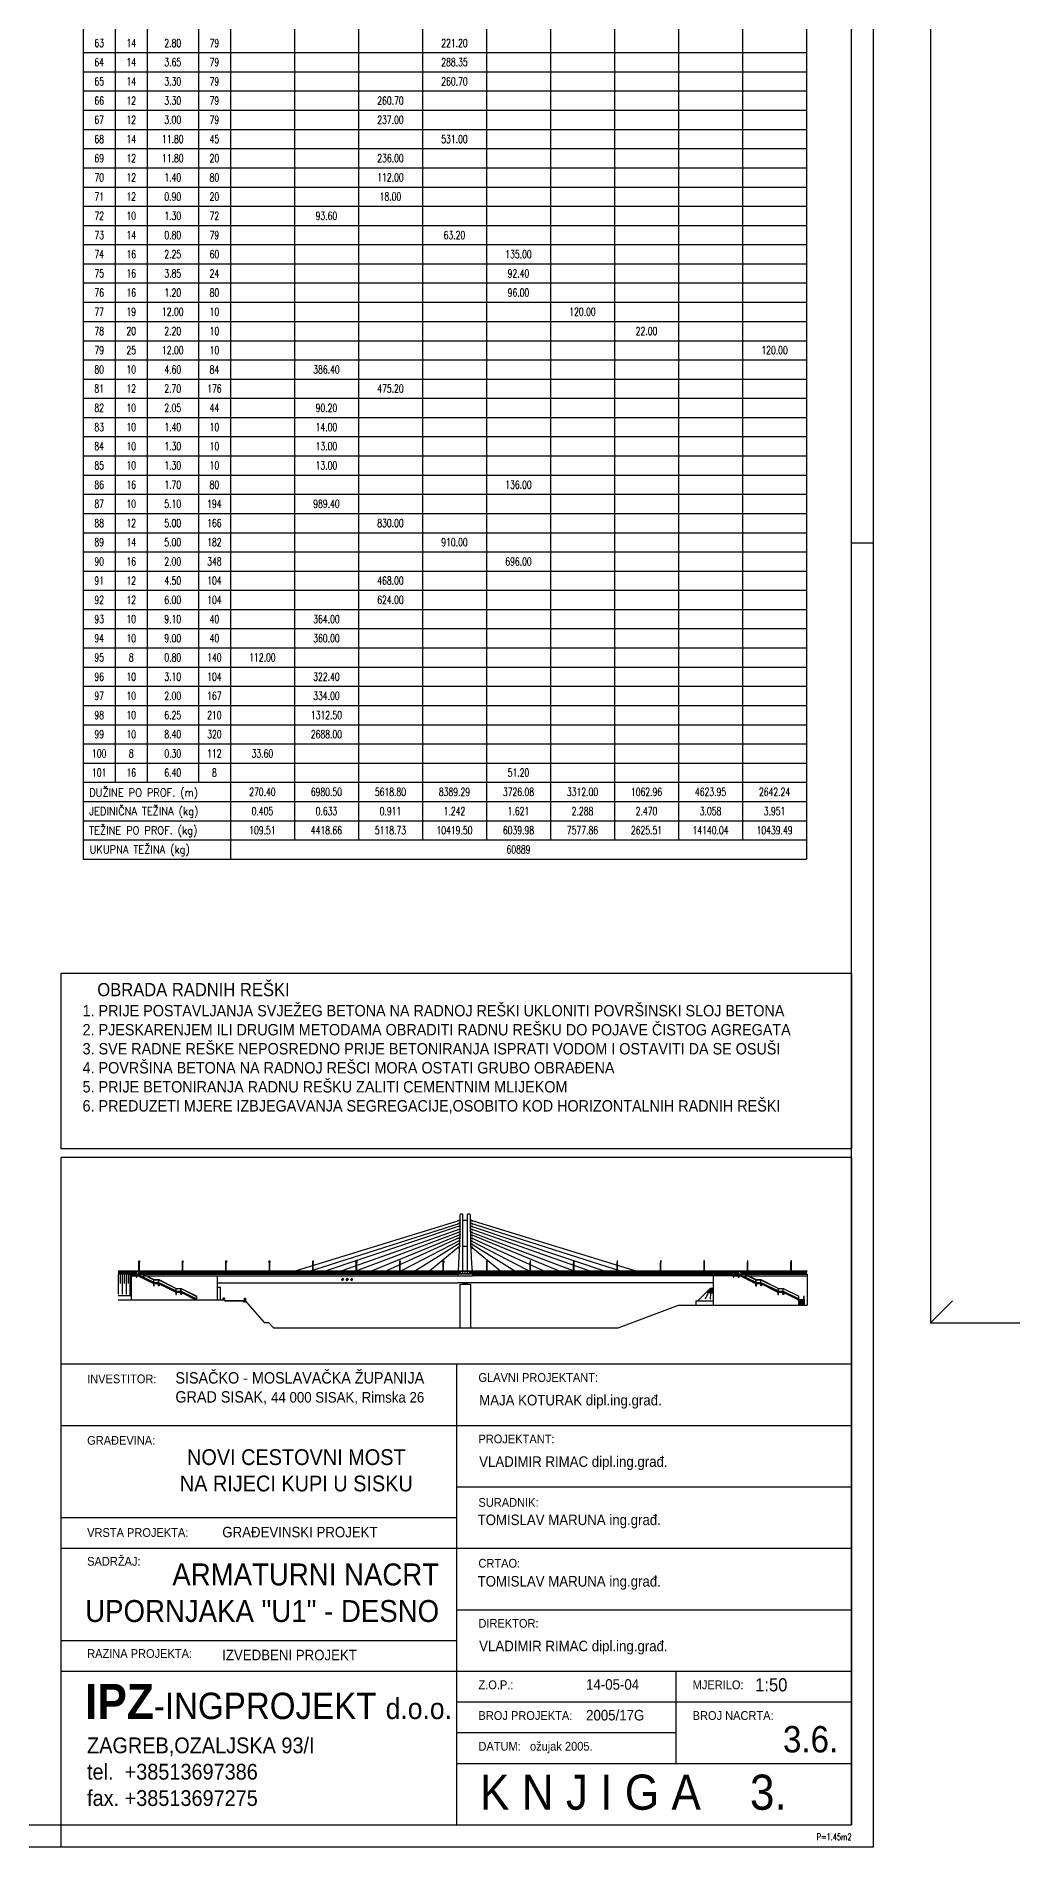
# Model space of a CAD drawing. Extents: x 0 to 12346, y 0 to 3567.
# Drawn here: x 9227 to 10339, y 0 to 2062 of the extents above; entities that cross this region are included whole.
import ezdxf
from ezdxf.enums import TextEntityAlignment as Align

# ---------------------------------------------------------------- set-up
doc = ezdxf.new("R2010")
doc.units = 0
doc.header["$LTSCALE"] = 50
for name, color, linetype in [('BETON', 7, 'CONTINUOUS'), ('BETON tan', 40, 'CONTINUOUS'), ('FILE', 8, 'CONTINUOUS'), ('KOLNIK', 5, 'CONTINUOUS'), ('KOTE', 4, 'CONTINUOUS'), ('Lezajevi', 8, 'CONTINUOUS'), ('POM', 9, 'CONTINUOUS'), ('SRAFURA', 8, 'CONTINUOUS'), ('TANKO', 8, 'CONTINUOUS'), ('TEKST', 7, 'CONTINUOUS')]:
    doc.layers.add(name, color=color, linetype=linetype)
doc.styles.add('KOTE', font='romans.shx', dxfattribs={"width": 0.7})
doc.styles.get("Standard").update_dxf_attribs({"font": 'romans.shx', "width": 0.9})

# ---------------------------------------------------------------- blocks, each defined once
blk = doc.blocks.new('UKUPNO')
at = {"layer": 'KOTE', "width": 0.9}
for s, p in [('DUŽINE PO PROF. (m)', (0.186, 1.952)), ('JEDINIČNA TEŽINA (kg)', (0.186, 1.369)), ('TEŽINE PO PROF. (kg)', (0.186, 0.772)), ('UKUPNA TEŽINA (kg)', (0.199, 0.177))]:
    blk.add_text(s, height=0.25, dxfattribs=at).set_placement(p)
blk = doc.blocks.new('A$C10FF7760')
at = {"layer": 'POM'}
for p, q in [((-10, 110), (-10, 400)), ((-10, 400), (5, 400)), ((-10, 399), (5, 399)), ((-10, 398), (5, 398)), ((-10, 18), (-10, 105)), ((-10, 0), (-10, 15)), ((5, 110), (5, 400)), ((5, 18), (5, 105)), ((5, 0), (5, 15))]:
    blk.add_line(p, q, dxfattribs=at)
for points in [[(7, 400), (-12, 400), (-12, 460), (7, 460)], [(-10, 457), (5, 457), (5, 402), (-10, 402)]]:
    blk.add_lwpolyline(points, close=True, dxfattribs=at)
blk = doc.blocks.new('A$C164337F3')
at = {"layer": 'POM'}
for p, q in [((38, 0), (38, 87)), ((76, 0), (76, 87)), ((114, 0), (114, 87)), ((152, 0), (152, 87)), ((190, 0), (190, 87)), ((228, 0), (228, 87)), ((267, 0), (267, 87)), ((305, 0), (305, 87)), ((343, 0), (343, 87)), ((381, 0), (381, 87)), ((419, 0), (419, 87)), ((457, 0), (457, 87))]:
    blk.add_line(p, q, dxfattribs=at)
blk = doc.blocks.new('A$C49D84F91')
at = {"layer": 'POM'}
for p, q in [((-500, 0), (-500, 105)), ((-495, 0), (-495, 105)), ((-495, 18), (0, 18)), ((-495, 15), (0, 15))]:
    blk.add_line(p, q, dxfattribs=at)
at = {"layer": 'SRAFURA'}
blk.add_blockref('A$C164337F3', (-495, 18), dxfattribs=at)
blk = doc.blocks.new('A$C133E7977')
at = {"layer": 'POM'}
for p, q in [((0, 18), (495, 18)), ((0, 15), (495, 15)), ((495, 0), (495, 105)), ((500, 0), (500, 105))]:
    blk.add_line(p, q, dxfattribs=at)
at = {"layer": 'SRAFURA'}
blk.add_blockref('A$C164337F3', (0, 18), dxfattribs=at)
blk = doc.blocks.new('A$C72ED04D8')
at = {"layer": 'SRAFURA'}
for p in [(0, 0), (500, 0), (1000, 0)]:
    blk.add_blockref('A$C133E7977', p, dxfattribs=at)
blk = doc.blocks.new('A$C5AD1124D')
at = {"layer": 'POM'}
for p, q in [((-500, -105), (-500, 0)), ((-495, -105), (-495, 0)), ((-457, -87), (-457, 0)), ((-419, -87), (-419, 0)), ((-381, -87), (-381, 0)), ((-343, -87), (-343, 0)), ((-305, -87), (-305, 0)), ((-267, -87), (-267, 0)), ((-228, -87), (-228, 0)), ((-190, -87), (-190, 0)), ((-152, -87), (-152, 0)), ((-114, -87), (-114, 0)), ((-76, -87), (-76, 0)), ((-38, -87), (-38, 0)), ((-495, -87), (0, -87)), ((-495, -90), (0, -90))]:
    blk.add_line(p, q, dxfattribs=at)
blk = doc.blocks.new('A$C38323F23')
at = {"layer": 'Lezajevi'}
for p, q in [((-63, 43), (-69, 50)), ((-69, 50), (70, 50)), ((0, 20), (-65, 20)), ((-65, 20), (-65, 0)), ((-65, 0), (65, 0)), ((-58, 43), (-63, 43)), ((-58, 43), (-62, 43)), ((-58, 43), (-58, 39)), ((-58, 43), (58, 43)), ((-58, 39), (58, 39)), ((-58, 25), (-58, 20)), ((-58, 25), (58, 25)), ((-54, 25), (-54, 39)), ((65, 20), (0, 20)), ((54, 25), (54, 39)), ((58, 43), (58, 39)), ((58, 43), (63, 43)), ((58, 25), (58, 20)), ((59, 43), (63, 43)), ((63, 43), (70, 50)), ((65, 20), (65, 0))]:
    blk.add_line(p, q, dxfattribs=at)
blk = doc.blocks.new('A$C42A04A62')
at = {"layer": 'POM'}
h = blk.add_hatch(color=256, dxfattribs=at)
h.paths.add_polyline_path([(2931, -585), (2914, -594), (2912, -591), (2931, -582)])
h.paths.add_polyline_path([(2931, -563), (2914, -571), (2913, -568), (2931, -560)])
h.paths.add_polyline_path([(2932, -541), (2914, -549), (2913, -545), (2932, -538)])
h.paths.add_polyline_path([(2932, -519), (2914, -526), (2913, -523), (2932, -516)])
h.paths.add_polyline_path([(2932, -497), (2914, -504), (2913, -501), (2932, -494)])
h = blk.add_hatch(color=256, dxfattribs=at)
h.paths.add_polyline_path([(2933, -428), (2933, -431), (2914, -437), (2913, -434)])
h.paths.add_polyline_path([(2933, -475), (2914, -481), (2913, -478), (2933, -472)])
h.paths.add_polyline_path([(2933, -453), (2914, -459), (2913, -456), (2933, -450)])
h = blk.add_hatch(color=256, dxfattribs=at)
h.paths.add_polyline_path([(3009, -428), (3009, -431), (3027, -437), (3028, -434)])
h.paths.add_polyline_path([(3009, -475), (3027, -481), (3028, -478), (3009, -472)])
h.paths.add_polyline_path([(3009, -453), (3027, -459), (3028, -456), (3009, -450)])
h = blk.add_hatch(color=256, dxfattribs=at)
h.paths.add_polyline_path([(3011, -585), (3027, -594), (3029, -591), (3011, -582)])
h.paths.add_polyline_path([(3010, -563), (3027, -571), (3029, -568), (3010, -560)])
h.paths.add_polyline_path([(3010, -541), (3027, -549), (3029, -545), (3010, -538)])
h.paths.add_polyline_path([(3009, -519), (3027, -526), (3028, -523), (3009, -516)])
h.paths.add_polyline_path([(3009, -497), (3027, -504), (3028, -501), (3009, -494)])
h = blk.add_hatch(color=256, dxfattribs=at)
h.paths.add_polyline_path([(2929, -630), (2915, -641), (2913, -639), (2929, -625)])
h.paths.add_polyline_path([(2930, -607), (2914, -617), (2912, -615), (2930, -604)])
h = blk.add_hatch(color=256, dxfattribs=at)
h.paths.add_polyline_path([(3012, -630), (3026, -641), (3028, -639), (3012, -625)])
h.paths.add_polyline_path([(3011, -607), (3027, -617), (3029, -615), (3011, -604)])
for points in [[(2040, -871), (2040, -887), (2035, -879)], [(2109, -887), (2109, -871), (2114, -879)], [(1290, -1052), (1290, -1043), (1145, -1043), (1145, -1039), (1296, -1039), (1296, -1021), (1303, -1021), (1303, -1052)]]:
    blk.add_hatch(color=256, dxfattribs=at).paths.add_polyline_path(points)
h = blk.add_hatch(dxfattribs=at)
h.set_pattern_fill('DOTS', color=256, scale=13.728, style=0)
h.set_pattern_definition([(0, (698.3724, -4210.1642), (0.429, 0.858), [0, -0.858])])
h.paths.add_polyline_path([(2075, -887), (2080, -879), (2075, -871), (2069, -879)])
for p, q in [((2954, -385), (2932, -385)), ((2954, -837), (2954, -385)), ((2987, -837), (2987, -385)), ((3009, -385), (2987, -385)), ((1599, -840), (2933, -429)), ((1719, -840), (2933, -451)), ((2933, -473), (1839, -840)), ((1959, -840), (2932, -495)), ((2932, -517), (2079, -840)), ((2198, -840), (2932, -539)), ((2913, -434), (2933, -428)), ((2914, -437), (2913, -434)), ((2913, -456), (2933, -450)), ((2914, -459), (2913, -456)), ((2913, -478), (2933, -472)), ((2914, -481), (2913, -478)), ((2913, -501), (2932, -494)), ((2914, -504), (2913, -501)), ((2913, -523), (2932, -516)), ((2914, -526), (2913, -523)), ((2913, -545), (2932, -538)), ((2914, -549), (2913, -545)), ((2933, -431), (2914, -437)), ((2933, -453), (2914, -459)), ((2933, -475), (2914, -481)), ((2932, -497), (2914, -504)), ((2932, -519), (2914, -526)), ((2932, -541), (2914, -549)), ((2932, -494), (2932, -497)), ((2932, -516), (2932, -519)), ((2932, -538), (2932, -541)), ((2933, -428), (2933, -431)), ((2933, -450), (2933, -453)), ((2933, -472), (2933, -475)), ((2954, -429), (2987, -429)), ((2954, -429), (2987, -429)), ((3009, -428), (3009, -431)), ((3028, -434), (3009, -428)), ((4342, -840), (3009, -429)), ((3009, -431), (3027, -437)), ((3028, -456), (3009, -450)), ((3009, -450), (3009, -453)), ((4222, -840), (3009, -451)), ((3009, -453), (3027, -459)), ((3028, -478), (3009, -472)), ((3009, -472), (3009, -475)), ((3009, -473), (4102, -840)), ((3009, -475), (3027, -481)), ((3028, -501), (3009, -494)), ((3009, -494), (3009, -497)), ((3982, -840), (3009, -495)), ((3009, -497), (3027, -504)), ((3028, -523), (3009, -516)), ((3009, -516), (3009, -519)), ((3009, -517), (3863, -840)), ((3009, -519), (3027, -526)), ((3029, -545), (3010, -538)), ((3010, -538), (3010, -541)), ((3743, -840), (3010, -539)), ((3010, -541), (3027, -549)), ((3027, -437), (3028, -434)), ((3027, -459), (3028, -456)), ((3027, -481), (3028, -478)), ((3027, -504), (3028, -501)), ((3027, -526), (3028, -523)), ((3027, -549), (3029, -545)), ((2931, -561), (2317, -840)), ((2931, -583), (2436, -840)), ((2930, -605), (2554, -840)), ((2929, -627), (2672, -840)), ((2912, -591), (2931, -582)), ((2914, -594), (2912, -591)), ((2912, -615), (2930, -604)), ((2914, -617), (2912, -615)), ((2913, -568), (2931, -560)), ((2914, -571), (2913, -568)), ((2913, -639), (2929, -625)), ((2915, -641), (2913, -639)), ((2931, -563), (2914, -571)), ((2931, -585), (2914, -594)), ((2930, -607), (2914, -617)), ((2929, -630), (2915, -641)), ((2929, -625), (2929, -630)), ((2930, -604), (2930, -607)), ((2931, -560), (2931, -563)), ((2931, -582), (2931, -585)), ((2954, -627), (2987, -627)), ((3029, -568), (3010, -560)), ((3010, -560), (3010, -563)), ((3010, -561), (3624, -840)), ((3010, -563), (3027, -571)), ((3029, -591), (3011, -582)), ((3011, -582), (3011, -585)), ((3011, -583), (3505, -840)), ((3011, -585), (3027, -594)), ((3011, -604), (3011, -607)), ((3029, -615), (3011, -604)), ((3011, -605), (3387, -840)), ((3011, -607), (3027, -617)), ((3028, -639), (3012, -625)), ((3012, -625), (3012, -630)), ((3012, -627), (3269, -840)), ((3012, -630), (3026, -641)), ((3026, -641), (3028, -639)), ((3027, -571), (3029, -568)), ((3027, -594), (3029, -591)), ((3027, -617), (3029, -615)), ((335, -815), (437, -815)), ((335, -816), (437, -816)), ((342, -836), (342, -816)), ((350, -836), (350, -816)), ((359, -836), (359, -816)), ((368, -836), (368, -816)), ((376, -836), (376, -816)), ((385, -836), (385, -816)), ((394, -836), (394, -816)), ((403, -836), (403, -816)), ((411, -836), (411, -816)), ((420, -836), (420, -816)), ((429, -836), (429, -816)), ((437, -815), (475, -815)), ((437, -840), (437, -815)), ((439, -816), (474, -816)), ((439, -840), (439, -816)), ((447, -836), (447, -816)), ((456, -836), (456, -816)), ((465, -836), (465, -816)), ((474, -840), (474, -816)), ((475, -815), (608, -881)), ((475, -815), (1125, -815)), ((475, -840), (475, -817)), ((475, -817), (607, -882)), ((477, -816), (1125, -816)), ((486, -821), (486, -816)), ((495, -825), (495, -816)), ((503, -829), (503, -816)), ((512, -834), (512, -816)), ((513, -834), (513, -816)), ((521, -836), (521, -816)), ((529, -836), (529, -816)), ((538, -836), (538, -816)), ((546, -836), (546, -816)), ((555, -836), (555, -816)), ((563, -836), (563, -816)), ((571, -836), (571, -816)), ((580, -836), (580, -816)), ((588, -836), (588, -816)), ((596, -836), (596, -816)), ((605, -836), (605, -816)), ((613, -836), (613, -816)), ((843, -815), (5567, -815)), ((845, -816), (5045, -816)), ((952, -840), (952, -816)), ((953, -840), (953, -816)), ((961, -836), (961, -816)), ((969, -836), (969, -816)), ((978, -836), (978, -816)), ((986, -836), (986, -816)), ((995, -836), (995, -816)), ((1003, -836), (1003, -816)), ((1011, -836), (1011, -816)), ((1020, -836), (1020, -816)), ((1028, -836), (1028, -816)), ((1036, -836), (1036, -816)), ((1045, -836), (1045, -816)), ((1053, -836), (1053, -816)), ((1062, -840), (1062, -816)), ((1063, -840), (1063, -816)), ((1172, -840), (1172, -816)), ((1173, -840), (1173, -816)), ((1282, -840), (1282, -816)), ((1283, -840), (1283, -816)), ((1392, -840), (1392, -816)), ((1393, -840), (1393, -816)), ((2831, -836), (2831, -816)), ((2839, -836), (2839, -816)), ((2848, -836), (2848, -816)), ((2856, -836), (2856, -816)), ((2865, -836), (2865, -816)), ((2873, -836), (2873, -816)), ((2881, -836), (2881, -816)), ((2890, -836), (2890, -816)), ((2898, -836), (2898, -816)), ((2906, -836), (2906, -816)), ((2915, -836), (2915, -816)), ((2918, -837), (2918, -816)), ((2919, -837), (2919, -816)), ((2921, -836), (2921, -816)), ((2927, -836), (2927, -816)), ((2938, -836), (2938, -816)), ((2971, -836), (2971, -816)), ((3003, -836), (3003, -816)), ((3014, -836), (3014, -816)), ((3020, -836), (3020, -816)), ((3022, -837), (3022, -816)), ((3024, -837), (3024, -816)), ((3029, -836), (3029, -816)), ((3037, -836), (3037, -816)), ((3046, -836), (3046, -816)), ((3054, -836), (3054, -816)), ((3063, -836), (3063, -816)), ((3071, -836), (3071, -816)), ((3079, -836), (3079, -816)), ((3088, -836), (3088, -816)), ((3096, -836), (3096, -816)), ((3104, -836), (3104, -816)), ((3113, -836), (3113, -816)), ((3121, -836), (3121, -816)), ((3130, -836), (3130, -816)), ((5008, -840), (5008, -816)), ((5009, -840), (5009, -816)), ((5009, -816), (5045, -816)), ((5019, -836), (5019, -816)), ((5027, -836), (5027, -816)), ((5036, -836), (5036, -816)), ((5045, -840), (5045, -816)), ((5046, -815), (5180, -881)), ((5046, -817), (5178, -882)), ((5046, -840), (5046, -817)), ((5049, -816), (5567, -816)), ((5055, -820), (5055, -816)), ((5063, -824), (5063, -816)), ((5072, -828), (5072, -816)), ((5080, -832), (5080, -816)), ((5088, -836), (5088, -816)), ((5097, -836), (5097, -816)), ((5105, -836), (5105, -816)), ((5113, -836), (5113, -816)), ((5122, -836), (5122, -816)), ((5130, -836), (5130, -816)), ((5139, -836), (5139, -816)), ((5147, -836), (5147, -816)), ((5155, -840), (5155, -816)), ((5156, -840), (5156, -816)), ((5265, -840), (5265, -816)), ((5266, -840), (5266, -816)), ((5375, -840), (5375, -816)), ((5376, -840), (5376, -816)), ((5485, -840), (5485, -816)), ((5486, -840), (5486, -816)), ((5495, -836), (5495, -816)), ((5503, -836), (5503, -816)), ((5512, -836), (5512, -816)), ((5520, -836), (5520, -816)), ((5528, -836), (5528, -816)), ((5537, -836), (5537, -816)), ((5545, -836), (5545, -816)), ((5553, -836), (5553, -816)), ((5562, -836), (5562, -816)), ((335, -836), (437, -836)), ((335, -836), (437, -836)), ((434, -840), (335, -840)), ((335, -840), (335, -990)), ((351, -840), (351, -909)), ((366, -840), (366, -990)), ((382, -840), (382, -909)), ((397, -840), (397, -990)), ((412, -840), (412, -909)), ((425, -840), (425, -1001)), ((425, -844), (434, -844)), ((425, -848), (434, -848)), ((425, -853), (434, -853)), ((425, -857), (434, -857)), ((425, -861), (434, -861)), ((425, -866), (434, -866)), ((425, -870), (434, -870)), ((425, -874), (434, -874)), ((425, -879), (434, -879)), ((425, -883), (434, -883)), ((425, -888), (434, -888)), ((425, -892), (434, -892)), ((425, -896), (434, -896)), ((425, -901), (434, -901)), ((425, -905), (434, -905)), ((425, -909), (434, -909)), ((425, -914), (434, -914)), ((425, -918), (434, -918)), ((425, -922), (434, -922)), ((425, -927), (434, -927)), ((425, -931), (434, -931)), ((425, -936), (434, -936)), ((425, -940), (434, -940)), ((425, -944), (434, -944)), ((425, -949), (434, -949)), ((425, -953), (434, -953)), ((425, -957), (434, -957)), ((425, -962), (434, -962)), ((434, -840), (481, -840)), ((434, -840), (434, -862)), ((434, -862), (440, -862)), ((434, -862), (434, -1034)), ((439, -836), (474, -836)), ((439, -836), (474, -836)), ((440, -845), (473, -845)), ((440, -862), (440, -845)), ((440, -853), (473, -853)), ((473, -845), (473, -862)), ((473, -862), (478, -862)), ((475, -836), (513, -836)), ((475, -836), (607, -901)), ((475, -837), (607, -902)), ((476, -836), (514, -836)), ((478, -840), (478, -843)), ((478, -843), (485, -843)), ((478, -862), (478, -847)), ((478, -847), (604, -910)), ((478, -853), (489, -853)), ((482, -840), (521, -840)), ((485, -843), (485, -846)), ((485, -846), (491, -846)), ((491, -846), (491, -849)), ((491, -849), (498, -849)), ((498, -849), (498, -853)), ((498, -853), (505, -853)), ((505, -853), (505, -856)), ((505, -853), (508, -853)), ((505, -856), (511, -856)), ((509, -853), (548, -853)), ((511, -856), (511, -859)), ((511, -859), (518, -859)), ((516, -836), (622, -836)), ((517, -836), (622, -836)), ((518, -859), (518, -863)), ((518, -863), (524, -863)), ((524, -840), (1304, -840)), ((524, -863), (524, -866)), ((524, -866), (531, -866)), ((531, -866), (531, -869)), ((531, -869), (538, -869)), ((538, -869), (538, -873)), ((538, -873), (544, -873)), ((544, -873), (544, -876)), ((544, -876), (551, -876)), ((550, -853), (2916, -853)), ((551, -876), (551, -879)), ((551, -879), (557, -879)), ((557, -879), (557, -882)), ((557, -882), (564, -882)), ((564, -882), (564, -886)), ((564, -886), (571, -886)), ((571, -886), (571, -889)), ((571, -889), (577, -889)), ((577, -889), (577, -892)), ((577, -892), (584, -892)), ((584, -892), (584, -896)), ((584, -896), (590, -896)), ((590, -896), (590, -899)), ((590, -899), (597, -899)), ((597, -899), (597, -902)), ((597, -902), (604, -902)), ((604, -902), (604, -906)), ((604, -906), (648, -906)), ((604, -910), (604, -928)), ((604, -928), (609, -928)), ((607, -906), (607, -882)), ((608, -881), (644, -881)), ((608, -882), (643, -882)), ((608, -906), (608, -882)), ((608, -902), (643, -902)), ((608, -902), (643, -902)), ((609, -911), (642, -911)), ((609, -928), (609, -911)), ((642, -928), (642, -911)), ((648, -928), (642, -928)), ((643, -906), (643, -882)), ((644, -881), (777, -947)), ((644, -906), (644, -883)), ((644, -883), (776, -948)), ((644, -902), (776, -967)), ((644, -903), (776, -968)), ((648, -906), (648, -909)), ((648, -909), (654, -909)), ((648, -913), (648, -928)), ((648, -913), (773, -976)), ((654, -909), (654, -912)), ((654, -912), (661, -912)), ((661, -912), (661, -915)), ((661, -915), (667, -915)), ((667, -915), (667, -919)), ((667, -919), (674, -919)), ((674, -919), (674, -922)), ((674, -922), (681, -922)), ((681, -922), (681, -925)), ((681, -925), (687, -925)), ((687, -925), (687, -929)), ((687, -929), (694, -929)), ((694, -929), (694, -932)), ((694, -932), (700, -932)), ((700, -932), (700, -935)), ((700, -935), (707, -935)), ((707, -935), (707, -939)), ((707, -939), (714, -939)), ((714, -939), (714, -942)), ((714, -942), (720, -942)), ((720, -942), (720, -945)), ((720, -945), (727, -945)), ((727, -945), (727, -948)), ((727, -948), (733, -948)), ((733, -948), (733, -952)), ((733, -952), (740, -952)), ((740, -952), (740, -955)), ((740, -955), (747, -955)), ((747, -955), (747, -958)), ((747, -958), (753, -958)), ((753, -958), (753, -962)), ((753, -962), (760, -962)), ((760, -962), (760, -965)), ((776, -972), (776, -948)), ((777, -947), (814, -947)), ((777, -972), (777, -948)), ((777, -948), (813, -948)), ((813, -972), (813, -948)), ((814, -947), (934, -1007)), ((814, -972), (814, -949)), ((814, -949), (932, -1008)), ((953, -836), (1062, -836)), ((953, -836), (1062, -836)), ((1063, -836), (1172, -836)), ((1063, -836), (1172, -836)), ((1090, -1034), (1090, -853)), ((1090, -904), (2916, -904)), ((1090, -938), (1112, -938)), ((1112, -1034), (1112, -938)), ((1173, -836), (1282, -836)), ((1173, -836), (1282, -836)), ((1283, -836), (1392, -836)), ((1283, -836), (1392, -836)), ((1304, -840), (2916, -840)), ((2040, -869), (2033, -879)), ((2040, -889), (2033, -879)), ((2040, -871), (2035, -879)), ((2040, -887), (2035, -879)), ((2040, -869), (2047, -879)), ((2040, -871), (2040, -887)), ((2040, -871), (2046, -879)), ((2040, -887), (2046, -879)), ((2040, -889), (2047, -879)), ((2075, -869), (2067, -879)), ((2075, -889), (2067, -879)), ((2075, -871), (2069, -879)), ((2075, -887), (2069, -879)), ((2075, -869), (2082, -879)), ((2075, -871), (2080, -879)), ((2075, -889), (2082, -879)), ((2075, -887), (2080, -879)), ((2109, -869), (2102, -879)), ((2109, -889), (2102, -879)), ((2109, -871), (2103, -879)), ((2109, -887), (2103, -879)), ((2109, -869), (2116, -879)), ((2109, -887), (2109, -871)), ((2109, -871), (2114, -879)), ((2109, -887), (2114, -879)), ((2109, -889), (2116, -879)), ((2823, -836), (2918, -836)), ((2823, -836), (2918, -836)), ((3026, -837), (2916, -837)), ((2916, -837), (2916, -855)), ((3026, -855), (2916, -855)), ((4852, -904), (2916, -904)), ((2919, -836), (3022, -836)), ((2919, -836), (3022, -836)), ((2931, -915), (2931, -1247)), ((2931, -915), (3010, -915)), ((3010, -915), (3010, -1247)), ((3024, -836), (3138, -836)), ((3024, -836), (3138, -836)), ((3026, -837), (3026, -855)), ((3026, -840), (5006, -840)), ((5006, -853), (3026, -853)), ((4830, -948), (4736, -1042)), ((4830, -948), (4793, -1028)), ((4830, -948), (4804, -982)), ((4832, -948), (4823, -986)), ((4852, -948), (4830, -948)), ((4836, -948), (4830, -1030)), ((4845, -948), (4844, -987)), ((4852, -853), (4852, -1076)), ((5006, -840), (5006, -862)), ((5050, -840), (5006, -840)), ((5006, -862), (5011, -862)), ((5009, -836), (5045, -836)), ((5009, -836), (5045, -836)), ((5011, -845), (5044, -845)), ((5011, -862), (5011, -845)), ((5011, -853), (5044, -853)), ((5044, -845), (5044, -862)), ((5044, -862), (5050, -862)), ((5046, -836), (5178, -901)), ((5046, -836), (5085, -836)), ((5046, -837), (5178, -902)), ((5047, -836), (5086, -836)), ((5050, -840), (5050, -843)), ((5050, -840), (5053, -840)), ((5050, -843), (5056, -843)), ((5050, -847), (5175, -910)), ((5050, -862), (5050, -847)), ((5050, -853), (5061, -853)), ((5054, -840), (5093, -840)), ((5056, -843), (5056, -846)), ((5056, -846), (5063, -846)), ((5063, -846), (5063, -849)), ((5063, -849), (5070, -849)), ((5070, -849), (5070, -853)), ((5070, -853), (5076, -853)), ((5076, -853), (5076, -856)), ((5076, -853), (5079, -853)), ((5076, -856), (5083, -856)), ((5080, -853), (5119, -853)), ((5083, -856), (5083, -859)), ((5083, -859), (5089, -859)), ((5087, -836), (5155, -836)), ((5089, -836), (5155, -836)), ((5089, -859), (5089, -863)), ((5089, -863), (5096, -863)), ((5095, -840), (5567, -840)), ((5096, -863), (5096, -866)), ((5096, -866), (5103, -866)), ((5103, -866), (5103, -869)), ((5103, -869), (5109, -869)), ((5109, -869), (5109, -873)), ((5109, -873), (5116, -873)), ((5116, -873), (5116, -876)), ((5116, -876), (5122, -876)), ((5122, -853), (5567, -853)), ((5122, -876), (5122, -879)), ((5122, -879), (5129, -879)), ((5129, -879), (5129, -882)), ((5129, -882), (5136, -882)), ((5136, -882), (5136, -886)), ((5136, -886), (5142, -886)), ((5142, -886), (5142, -889)), ((5142, -889), (5149, -889)), ((5149, -889), (5149, -892)), ((5149, -892), (5155, -892)), ((5155, -892), (5155, -896)), ((5155, -896), (5162, -896)), ((5156, -836), (5265, -836)), ((5156, -836), (5265, -836)), ((5162, -896), (5162, -899)), ((5162, -899), (5169, -899)), ((5169, -899), (5169, -902)), ((5169, -902), (5175, -902)), ((5175, -902), (5175, -906)), ((5175, -906), (5219, -906)), ((5175, -910), (5175, -928)), ((5175, -928), (5181, -928)), ((5178, -906), (5178, -882)), ((5180, -881), (5216, -881)), ((5180, -882), (5215, -882)), ((5180, -906), (5180, -882)), ((5180, -902), (5215, -902)), ((5180, -902), (5215, -902)), ((5181, -911), (5214, -911)), ((5181, -928), (5181, -911)), ((5214, -928), (5214, -911)), ((5219, -928), (5214, -928)), ((5215, -906), (5215, -882)), ((5216, -881), (5349, -947)), ((5216, -883), (5348, -948)), ((5216, -906), (5216, -883)), ((5216, -902), (5348, -967)), ((5216, -903), (5348, -968)), ((5219, -906), (5219, -909)), ((5219, -909), (5226, -909)), ((5219, -913), (5219, -928)), ((5219, -913), (5345, -976)), ((5226, -909), (5226, -912)), ((5226, -912), (5232, -912)), ((5232, -912), (5232, -915)), ((5232, -915), (5239, -915)), ((5239, -915), (5239, -919)), ((5239, -919), (5246, -919)), ((5246, -919), (5246, -922)), ((5246, -922), (5252, -922)), ((5252, -922), (5252, -925)), ((5252, -925), (5259, -925)), ((5259, -925), (5259, -929)), ((5259, -929), (5265, -929)), ((5265, -929), (5265, -932)), ((5265, -932), (5272, -932)), ((5266, -836), (5375, -836)), ((5266, -836), (5375, -836)), ((5272, -932), (5272, -935)), ((5272, -935), (5279, -935)), ((5279, -935), (5279, -939)), ((5279, -939), (5285, -939)), ((5285, -939), (5285, -942)), ((5285, -942), (5292, -942)), ((5292, -942), (5292, -945)), ((5292, -945), (5298, -945)), ((5298, -945), (5298, -948)), ((5298, -948), (5305, -948)), ((5305, -948), (5305, -952)), ((5305, -952), (5312, -952)), ((5312, -952), (5312, -955)), ((5312, -955), (5318, -955)), ((5318, -955), (5318, -958)), ((5318, -958), (5325, -958)), ((5325, -958), (5325, -962)), ((5325, -962), (5331, -962)), ((5331, -962), (5331, -965)), ((5348, -972), (5348, -948)), ((5349, -947), (5385, -947)), ((5349, -972), (5349, -948)), ((5349, -948), (5384, -948)), ((5376, -836), (5485, -836)), ((5376, -836), (5485, -836)), ((5384, -972), (5384, -948)), ((5385, -947), (5504, -1007)), ((5385, -972), (5385, -949)), ((5385, -949), (5503, -1007)), ((5486, -836), (5567, -836)), ((5486, -836), (5567, -836)), ((5567, -840), (5567, -1076)), ((335, -1001), (434, -1001)), ((335, -1034), (936, -1034)), ((425, -966), (434, -966)), ((425, -970), (434, -970)), ((425, -975), (434, -975)), ((425, -979), (434, -979)), ((425, -984), (434, -984)), ((425, -988), (434, -988)), ((425, -992), (434, -992)), ((425, -997), (434, -997)), ((760, -965), (766, -965)), ((766, -965), (766, -968)), ((766, -968), (773, -968)), ((773, -968), (773, -972)), ((773, -972), (817, -972)), ((773, -976), (773, -994)), ((773, -994), (778, -994)), ((777, -968), (813, -968)), ((777, -968), (813, -968)), ((778, -994), (778, -977)), ((778, -977), (811, -977)), ((811, -994), (811, -977)), ((817, -994), (811, -994)), ((814, -968), (932, -1027)), ((814, -969), (932, -1028)), ((817, -972), (817, -975)), ((817, -975), (824, -975)), ((817, -979), (817, -994)), ((817, -979), (927, -1034)), ((824, -975), (824, -978)), ((824, -978), (830, -978)), ((830, -978), (830, -981)), ((830, -981), (837, -981)), ((837, -981), (837, -985)), ((837, -985), (843, -985)), ((843, -985), (843, -988)), ((843, -988), (850, -988)), ((850, -988), (850, -991)), ((850, -991), (857, -991)), ((857, -991), (857, -995)), ((857, -995), (863, -995)), ((863, -995), (863, -998)), ((863, -998), (870, -998)), ((870, -998), (870, -1001)), ((870, -1001), (876, -1001)), ((876, -1001), (876, -1005)), ((876, -1005), (883, -1005)), ((883, -1005), (883, -1008)), ((883, -1008), (890, -1008)), ((890, -1008), (890, -1011)), ((890, -1011), (896, -1011)), ((896, -1011), (896, -1014)), ((896, -1014), (903, -1014)), ((903, -1014), (903, -1018)), ((903, -1018), (909, -1018)), ((909, -1018), (909, -1021)), ((909, -1021), (916, -1021)), ((916, -1021), (916, -1024)), ((916, -1024), (923, -1024)), ((923, -1024), (923, -1028)), ((923, -1028), (929, -1028)), ((929, -1028), (929, -1031)), ((929, -1031), (936, -1031)), ((932, -1031), (932, -1008)), ((934, -1031), (934, -1007)), ((936, -1031), (936, -1034)), ((936, -1034), (1145, -1034)), ((1144, -1022), (1134, -1022)), ((1144, -1022), (1134, -1022)), ((1134, -1022), (1134, -1025)), ((1134, -1022), (1134, -1022)), ((1134, -1022), (1134, -1022)), ((1134, -1025), (1134, -1022)), ((1142, -1025), (1134, -1025)), ((1134, -1025), (1134, -1025)), ((1134, -1025), (1134, -1026)), ((1143, -1026), (1134, -1026)), ((1134, -1034), (1134, -1026)), ((1134, -1034), (1134, -1034)), ((1137, -1034), (1134, -1034)), ((1137, -1022), (1137, -1025)), ((1137, -1034), (1137, -1026)), ((1137, -1034), (1137, -1034)), ((1142, -1025), (1142, -1022)), ((1142, -1022), (1142, -1022)), ((1142, -1025), (1143, -1026)), ((1142, -1025), (1142, -1025)), ((1143, -1020), (1143, -1020)), ((1143, -1027), (1143, -1027)), ((1144, -1022), (1144, -1022)), ((1145, -1039), (1145, -1034)), ((1145, -1043), (1145, -1039)), ((1145, -1039), (1296, -1039)), ((1145, -1043), (1290, -1043)), ((1290, -1052), (1290, -1043)), ((1303, -1052), (1290, -1052)), ((1296, -1039), (1296, -1021)), ((1296, -1021), (1303, -1021)), ((1303, -1021), (1303, -1052)), ((1303, -1045), (1445, -1206)), ((4132, -1247), (4591, -1076)), ((4591, -1076), (5567, -1076)), ((4722, -1042), (4722, -1076)), ((4722, -1042), (4852, -1042)), ((5331, -965), (5338, -965)), ((5338, -965), (5338, -968)), ((5338, -968), (5345, -968)), ((5345, -968), (5345, -972)), ((5345, -972), (5389, -972)), ((5345, -976), (5345, -994)), ((5345, -994), (5350, -994)), ((5349, -968), (5384, -968)), ((5349, -968), (5384, -968)), ((5350, -994), (5350, -977)), ((5350, -977), (5383, -977)), ((5383, -994), (5383, -977)), ((5389, -994), (5383, -994)), ((5385, -968), (5503, -1027)), ((5385, -969), (5503, -1027)), ((5389, -972), (5389, -975)), ((5389, -975), (5395, -975)), ((5389, -979), (5389, -994)), ((5389, -979), (5501, -1035)), ((5395, -975), (5395, -978)), ((5395, -978), (5402, -978)), ((5402, -978), (5402, -981)), ((5402, -981), (5408, -981)), ((5408, -981), (5408, -985)), ((5408, -985), (5415, -985)), ((5415, -985), (5415, -988)), ((5415, -988), (5422, -988)), ((5422, -988), (5422, -991)), ((5422, -991), (5428, -991)), ((5428, -991), (5428, -995)), ((5428, -995), (5435, -995)), ((5435, -995), (5435, -998)), ((5435, -998), (5441, -998)), ((5441, -998), (5441, -1001)), ((5441, -1001), (5448, -1001)), ((5448, -1001), (5448, -1005)), ((5448, -1005), (5455, -1005)), ((5455, -1005), (5455, -1008)), ((5455, -1008), (5461, -1008)), ((5461, -1008), (5461, -1011)), ((5461, -1011), (5468, -1011)), ((5468, -1011), (5468, -1014)), ((5468, -1014), (5474, -1014)), ((5474, -1014), (5474, -1018)), ((5474, -1018), (5481, -1018)), ((5481, -1018), (5481, -1021)), ((5481, -1021), (5488, -1021)), ((5488, -1021), (5488, -1024)), ((5488, -1024), (5494, -1024)), ((5494, -1024), (5494, -1028)), ((5494, -1028), (5501, -1028)), ((5501, -1028), (5501, -1035)), ((5501, -1031), (5503, -1031)), ((5501, -1034), (5503, -1034)), ((5501, -1035), (5501, -1076)), ((5501, -1037), (5503, -1037)), ((5501, -1041), (5503, -1041)), ((5501, -1044), (5503, -1044)), ((5501, -1047), (5503, -1047)), ((5501, -1050), (5503, -1050)), ((5501, -1054), (5503, -1054)), ((5501, -1057), (5503, -1057)), ((5501, -1060), (5503, -1060)), ((5501, -1063), (5503, -1063)), ((5501, -1066), (5503, -1066)), ((5501, -1070), (5503, -1070)), ((5501, -1073), (5503, -1073)), ((5503, -1031), (5503, -1007)), ((5503, -1007), (5504, -1007)), ((5503, -1076), (5503, -1031)), ((5504, -1052), (5503, -1052)), ((5504, -1076), (5504, -1007)), ((5504, -1031), (5541, -1031)), ((5504, -1034), (5541, -1034)), ((5504, -1037), (5541, -1037)), ((5504, -1041), (5541, -1041)), ((5504, -1044), (5541, -1044)), ((5504, -1047), (5541, -1047)), ((5504, -1050), (5541, -1050)), ((5504, -1054), (5541, -1054)), ((5504, -1057), (5541, -1057)), ((5504, -1060), (5541, -1060)), ((5504, -1063), (5541, -1063)), ((5504, -1066), (5541, -1066)), ((5504, -1070), (5541, -1070)), ((5504, -1073), (5541, -1073)), ((5543, -1007), (5541, -1007)), ((5541, -1076), (5541, -1008)), ((5543, -1052), (5541, -1052)), ((5543, -1076), (5543, -1007)), ((5543, -1031), (5545, -1031)), ((5543, -1034), (5545, -1034)), ((5543, -1037), (5545, -1037)), ((5543, -1041), (5545, -1041)), ((5543, -1044), (5545, -1044)), ((5543, -1047), (5545, -1047)), ((5543, -1050), (5545, -1050)), ((5543, -1054), (5545, -1054)), ((5543, -1057), (5545, -1057)), ((5543, -1060), (5545, -1060)), ((5543, -1063), (5545, -1063)), ((5543, -1066), (5545, -1066)), ((5543, -1070), (5545, -1070)), ((5543, -1073), (5545, -1073)), ((5545, -1031), (5545, -1076)), ((1445, -1206), (1478, -1206)), ((1478, -1206), (1516, -1247)), ((1516, -1247), (4132, -1247))]:
    blk.add_line(p, q, dxfattribs=at)
for centre, start, end in [((-1687, -452), 355.4866, 0.8225), ((7629, -452), 179.1775, 184.5134), ((-1687, -452), 355.2348, 355.4084), ((7629, -452), 184.5916, 184.7652), ((-1687, -452), 355.2112, 355.2266), ((7629, -452), 184.7735, 184.7888)]:
    blk.add_arc(centre, 4620, start, end, dxfattribs=at)
for points in [[(1143, -1020), (1145, -1022), (1142, -1024), (1144, -1025), (1143, -1027)], [(1143, -1020), (1145, -1022), (1143, -1024), (1144, -1025), (1143, -1027)]]:
    blk.add_spline(points, degree=3, dxfattribs=at)
at = {"layer": 'POM', "yscale": 0.2200000000011642, "zscale": 0.22}
for name, p, xscale in [('A$C10FF7760', (496, -840), 0.2199999999975262), ('A$C5AD1124D', (732, -816), 0.2199999999975262), ('A$C5AD1124D', (842, -816), 0.2199999999975262), ('A$C10FF7760', (826, -840), 0.2199999999975262), ('A$C5AD1124D', (952, -816), 0.2199999999975262), ('A$C164337F3', (1063, -836), 0.2199999999975262), ('A$C10FF7760', (1156, -840), 0.2199999999975262), ('A$C164337F3', (1173, -836), 0.2199999999975262), ('A$C164337F3', (1283, -836), 0.2199999999975262), ('A$C133E7977', (1393, -840), 0.2199999999975262), ('A$C10FF7760', (1486, -840), 0.2199999999975262), ('A$C133E7977', (1503, -840), 0.2199999999975262), ('A$C133E7977', (1613, -840), 0.2199999999975262), ('A$C72ED04D8', (1723, -840), 0.2199999999975262), ('A$C10FF7760', (1816, -840), 0.2199999999975262), ('A$C72ED04D8', (2053, -840), 0.2199999999975262), ('A$C10FF7760', (2146, -840), 0.2199999999975262), ('A$C72ED04D8', (2383, -840), 0.2199999999975262), ('A$C10FF7760', (2476, -840), 0.2199999999975262), ('A$C133E7977', (2713, -840), 0.2199999999975262), ('A$C10FF7760', (2806, -840), 0.2199999999975262), ('A$C10FF7760', (3135, -840), -0.2199999999975262), ('A$C49D84F91', (3248, -840), 0.2199999999975262), ('A$C49D84F91', (3358, -840), 0.2199999999975262), ('A$C49D84F91', (3468, -840), 0.2199999999975262), ('A$C10FF7760', (3465, -840), -0.2199999999975262), ('A$C49D84F91', (3578, -840), 0.2199999999975262), ('A$C49D84F91', (3688, -840), 0.2199999999975262), ('A$C49D84F91', (3798, -840), 0.2199999999975262), ('A$C10FF7760', (3795, -840), -0.2199999999975262), ('A$C49D84F91', (3908, -840), 0.2199999999975262), ('A$C49D84F91', (4018, -840), 0.2199999999975262), ('A$C49D84F91', (4128, -840), 0.2199999999975262), ('A$C10FF7760', (4125, -840), -0.2199999999975262), ('A$C49D84F91', (4238, -840), 0.2199999999975262), ('A$C49D84F91', (4348, -840), 0.2199999999975262), ('A$C49D84F91', (4458, -840), 0.2199999999975262), ('A$C10FF7760', (4455, -840), -0.2199999999975262), ('A$C49D84F91', (4568, -840), 0.2199999999975262), ('A$C49D84F91', (4678, -840), 0.2199999999975262), ('A$C49D84F91', (4788, -840), 0.2199999999975262), ('A$C10FF7760', (4785, -840), -0.2199999999975262), ('A$C49D84F91', (4898, -840), 0.2199999999975262), ('A$C49D84F91', (5008, -840), 0.2199999999975262), ('A$C10FF7760', (5115, -840), -0.2199999999975262), ('A$C164337F3', (5156, -836), 0.2199999999975262), ('A$C164337F3', (5266, -836), 0.2199999999975262), ('A$C164337F3', (5376, -836), 0.2199999999975262), ('A$C10FF7760', (5445, -840), -0.2199999999975262), ('A$C38323F23', (2971, -915), 0.2199999999975262)]:
    blk.add_blockref(name, p, dxfattribs=dict(at, xscale=xscale))

msp = doc.modelspace()

# ---------------------------------------------------------------- linework, layer by layer
at = {"layer": 'BETON'}
for p, q in [((10155.8, 785), (9255.8, 785)), ((9255.8, 25), (9255.8, 785)), ((10155.8, 785), (10155.8, 25)), ((9255.8, 25), (10155.8, 25))]:
    msp.add_line(p, q, dxfattribs=at)
for points in [[(0, 0), (10180.8, 0), (10180.8, 3566.7), (0, 3566.7)], [(125, 25), (10155.8, 25), (10155.8, 3541.7), (125, 3541.7)], [(9255.8, 995), (10155.8, 995), (10155.8, 795), (9255.8, 795)]]:
    msp.add_lwpolyline(points, close=True, dxfattribs=at)
at = {"layer": 'BETON tan'}
for p, q in [((9255.8, 550), (10155.8, 550)), ((9705.8, 550), (9705.8, 410)), ((9255.8, 480), (9705.8, 480)), ((9705.8, 480), (10155.8, 480)), ((9705.8, 410), (10155.8, 410)), ((9705.8, 410), (9705.8, 235)), ((9255.8, 375), (9705.8, 375)), ((9255.8, 340), (9705.8, 340)), ((9705.8, 340), (10155.8, 340)), ((9705.8, 270), (10155.8, 270)), ((9255.8, 235), (9705.8, 235)), ((9705.8, 235), (9705.8, 200)), ((9255.8, 200), (9705.8, 200)), ((9705.8, 200), (9705.8, 25)), ((9705.8, 200), (10155.8, 200)), ((9955.6, 200), (9955.6, 95)), ((9705.8, 165), (10155.8, 165)), ((9705.8, 130), (9955.6, 130)), ((9705.8, 95), (10155.8, 95))]:
    msp.add_line(p, q, dxfattribs=at)
at = {"layer": 'FILE'}
for p, q in [((10155.8, 1485), (10180.8, 1485)), ((9255.8, 0), (9255.8, 25))]:
    msp.add_line(p, q, dxfattribs=at)
at = {"layer": 'KOTE'}
for p, q in [((9280.8, 3465), (9280.8, 1125)), ((9317.2, 3465), (9317.2, 1212.4)), ((9353.7, 3465), (9353.7, 1212.4)), ((9412, 3465), (9412, 1212.4)), ((9448.5, 3465), (9448.5, 1125)), ((10104.6, 3465), (10104.6, 1125)), ((9521.4, 3443.2), (9521.4, 1146.8)), ((9594.3, 3443.2), (9594.3, 1146.8)), ((9667.2, 3443.2), (9667.2, 1146.8)), ((9740.1, 3443.2), (9740.1, 1146.8)), ((9813, 3443.2), (9813, 1146.8)), ((9885.9, 3443.2), (9885.9, 1146.8)), ((9958.8, 3443.2), (9958.8, 1146.8)), ((10031.7, 3443.2), (10031.7, 1146.8)), ((9280.8, 2043.5), (10104.6, 2043.5)), ((9280.8, 2021.6), (10104.6, 2021.6)), ((9280.8, 1999.8), (10104.6, 1999.8)), ((9280.8, 1977.9), (10104.6, 1977.9)), ((9280.8, 1956), (10104.6, 1956)), ((9280.8, 1934.1), (10104.6, 1934.1)), ((9280.8, 1912.3), (10104.6, 1912.3)), ((9280.8, 1890.4), (10104.6, 1890.4)), ((9280.8, 1868.5), (10104.6, 1868.5)), ((9280.8, 1846.7), (10104.6, 1846.7)), ((9280.8, 1824.8), (10104.6, 1824.8)), ((9280.8, 1802.9), (10104.6, 1802.9)), ((9280.8, 1781.1), (10104.6, 1781.1)), ((9280.8, 1759.2), (10104.6, 1759.2)), ((9280.8, 1737.3), (10104.6, 1737.3)), ((9280.8, 1715.4), (10104.6, 1715.4)), ((9280.8, 1693.6), (10104.6, 1693.6)), ((9280.8, 1671.7), (10104.6, 1671.7)), ((9280.8, 1649.8), (10104.6, 1649.8)), ((9280.8, 1628), (10104.6, 1628)), ((9280.8, 1606.1), (10104.6, 1606.1)), ((9280.8, 1584.2), (10104.6, 1584.2)), ((9280.8, 1562.4), (10104.6, 1562.4)), ((9280.8, 1540.5), (10104.6, 1540.5)), ((9280.8, 1518.6), (10104.6, 1518.6)), ((9280.8, 1496.7), (10104.6, 1496.7)), ((9280.8, 1474.9), (10104.6, 1474.9)), ((9280.8, 1453), (10104.6, 1453)), ((9280.8, 1431.1), (10104.6, 1431.1)), ((9280.8, 1409.3), (10104.6, 1409.3)), ((9280.8, 1387.4), (10104.6, 1387.4)), ((9280.8, 1365.5), (10104.6, 1365.5)), ((9280.8, 1343.7), (10104.6, 1343.7)), ((9280.8, 1321.8), (10104.6, 1321.8)), ((9280.8, 1299.9), (10104.6, 1299.9)), ((9280.8, 1278), (10104.6, 1278)), ((9280.8, 1256.2), (10104.6, 1256.2)), ((9280.8, 1234.3), (10104.6, 1234.3)), ((9280.8, 1212.4), (10104.6, 1212.4)), ((9280.8, 1190.6), (10104.6, 1190.6)), ((9280.8, 1168.7), (10104.6, 1168.7)), ((9280.8, 1146.8), (10104.6, 1146.8)), ((9280.8, 1125), (10104.6, 1125))]:
    msp.add_line(p, q, dxfattribs=at)
at = {"layer": 'TANKO'}
msp.add_line((10245.6, 596.7), (10270.6, 621.7), dxfattribs=at)
msp.add_lwpolyline([(10245.6, 596.7), (11295.6, 596.7), (11295.6, 2081.7), (10245.6, 2081.7)], close=True, dxfattribs=at)

# ---------------------------------------------------------------- block references
at = {"layer": 'KOTE', "xscale": 36.45, "yscale": 36.45, "zscale": 36.45}
msp.add_blockref('UKUPNO', (9280.8, 1125), dxfattribs=at)
at = {"layer": 'POM', "xscale": 0.1500000000014552, "yscale": 0.1499999999941792, "zscale": 0.15}
msp.add_blockref('A$C42A04A62', (9270.2, 778.1), dxfattribs=at)

# ---------------------------------------------------------------- texts
at = {"layer": 'FILE', "style": 'KOTE', "width": 0.7}
msp.add_text('P=1.45m2', height=7.5, dxfattribs=at).set_placement((10155.8, 7.5), align=Align.RIGHT)
at = {"layer": 'KOLNIK', "insert": (9283, 185.5), "char_height": 40, "width": 536.146, "attachment_point": 1}
msp.add_mtext('{\\fArial|b1|i0|c238|p34;IPZ\\fArial|b0|i0|c238|p34;\\H0.75x;-INGPROJEKT \\H0.8x;d.o.o.}', dxfattribs=at)
at = {"layer": 'KOTE', "style": 'KOTE', "width": 0.7}
for s, p in [('63', (9299, 2054.4)), ('14', (9335.5, 2054.4)), ('2.80', (9382.8, 2054.4)), ('79', (9430.2, 2054.4)), ('221.20', (9703.6, 2054.4)), ('64', (9299, 2032.6)), ('14', (9335.5, 2032.6)), ('3.65', (9382.8, 2032.6)), ('79', (9430.2, 2032.6)), ('288.35', (9703.6, 2032.6)), ('65', (9299, 2010.7)), ('14', (9335.5, 2010.7)), ('3.30', (9382.8, 2010.7)), ('79', (9430.2, 2010.7)), ('260.70', (9703.6, 2010.7)), ('66', (9299, 1988.8)), ('12', (9335.5, 1988.8)), ('3.30', (9382.8, 1988.8)), ('79', (9430.2, 1988.8)), ('260.70', (9630.7, 1988.8)), ('67', (9299, 1967)), ('12', (9335.5, 1967)), ('3.00', (9382.8, 1967)), ('79', (9430.2, 1967)), ('237.00', (9630.7, 1967)), ('68', (9299, 1945.1)), ('14', (9335.5, 1945.1)), ('11.80', (9382.8, 1945.1)), ('45', (9430.2, 1945.1)), ('531.00', (9703.6, 1945.1)), ('69', (9299, 1923.2)), ('12', (9335.5, 1923.2)), ('11.80', (9382.8, 1923.2)), ('20', (9430.2, 1923.2)), ('236.00', (9630.7, 1923.2)), ('70', (9299, 1901.3)), ('12', (9335.5, 1901.3)), ('1.40', (9382.8, 1901.3)), ('80', (9430.2, 1901.3)), ('112.00', (9630.7, 1901.3)), ('71', (9299, 1879.5)), ('12', (9335.5, 1879.5)), ('0.90', (9382.8, 1879.5)), ('20', (9430.2, 1879.5)), ('18.00', (9630.7, 1879.5)), ('72', (9299, 1857.6)), ('10', (9335.5, 1857.6)), ('1.30', (9382.8, 1857.6)), ('72', (9430.2, 1857.6)), ('93.60', (9557.8, 1857.6)), ('73', (9299, 1835.7)), ('14', (9335.5, 1835.7)), ('0.80', (9382.8, 1835.7)), ('79', (9430.2, 1835.7)), ('63.20', (9703.6, 1835.7)), ('74', (9299, 1813.9)), ('16', (9335.5, 1813.9)), ('2.25', (9382.8, 1813.9)), ('60', (9430.2, 1813.9)), ('135.00', (9776.5, 1813.9)), ('75', (9299, 1792)), ('16', (9335.5, 1792)), ('3.85', (9382.8, 1792)), ('24', (9430.2, 1792)), ('92.40', (9776.5, 1792)), ('76', (9299, 1770.1)), ('16', (9335.5, 1770.1)), ('1.20', (9382.8, 1770.1)), ('80', (9430.2, 1770.1)), ('96.00', (9776.5, 1770.1)), ('77', (9299, 1748.3)), ('19', (9335.5, 1748.3)), ('12.00', (9382.8, 1748.3)), ('10', (9430.2, 1748.3)), ('120.00', (9849.4, 1748.3)), ('78', (9299, 1726.4)), ('20', (9335.5, 1726.4)), ('2.20', (9382.8, 1726.4)), ('10', (9430.2, 1726.4)), ('22.00', (9922.3, 1726.4)), ('79', (9299, 1704.5)), ('25', (9335.5, 1704.5)), ('12.00', (9382.8, 1704.5)), ('10', (9430.2, 1704.5)), ('120.00', (10068.1, 1704.5)), ('80', (9299, 1682.6)), ('10', (9335.5, 1682.6)), ('4.60', (9382.8, 1682.6)), ('84', (9430.2, 1682.6)), ('386.40', (9557.8, 1682.6)), ('81', (9299, 1660.8)), ('12', (9335.5, 1660.8)), ('2.70', (9382.8, 1660.8)), ('176', (9430.2, 1660.8)), ('475.20', (9630.7, 1660.8)), ('82', (9299, 1638.9)), ('10', (9335.5, 1638.9)), ('2.05', (9382.8, 1638.9)), ('44', (9430.2, 1638.9)), ('90.20', (9557.8, 1638.9)), ('83', (9299, 1617)), ('10', (9335.5, 1617)), ('1.40', (9382.8, 1617)), ('10', (9430.2, 1617)), ('14.00', (9557.8, 1617)), ('84', (9299, 1595.2)), ('10', (9335.5, 1595.2)), ('1.30', (9382.8, 1595.2)), ('10', (9430.2, 1595.2)), ('13.00', (9557.8, 1595.2)), ('85', (9299, 1573.3)), ('10', (9335.5, 1573.3)), ('1.30', (9382.8, 1573.3)), ('10', (9430.2, 1573.3)), ('13.00', (9557.8, 1573.3)), ('86', (9299, 1551.4)), ('16', (9335.5, 1551.4)), ('1.70', (9382.8, 1551.4)), ('80', (9430.2, 1551.4)), ('136.00', (9776.5, 1551.4)), ('87', (9299, 1529.6)), ('10', (9335.5, 1529.6)), ('5.10', (9382.8, 1529.6)), ('194', (9430.2, 1529.6)), ('989.40', (9557.8, 1529.6)), ('88', (9299, 1507.7)), ('12', (9335.5, 1507.7)), ('5.00', (9382.8, 1507.7)), ('166', (9430.2, 1507.7)), ('830.00', (9630.7, 1507.7)), ('89', (9299, 1485.8)), ('14', (9335.5, 1485.8)), ('5.00', (9382.8, 1485.8)), ('182', (9430.2, 1485.8)), ('910.00', (9703.6, 1485.8)), ('90', (9299, 1463.9)), ('16', (9335.5, 1463.9)), ('2.00', (9382.8, 1463.9)), ('348', (9430.2, 1463.9)), ('696.00', (9776.5, 1463.9)), ('91', (9299, 1442.1)), ('12', (9335.5, 1442.1)), ('4.50', (9382.8, 1442.1)), ('104', (9430.2, 1442.1)), ('468.00', (9630.7, 1442.1)), ('92', (9299, 1420.2)), ('12', (9335.5, 1420.2)), ('6.00', (9382.8, 1420.2)), ('104', (9430.2, 1420.2)), ('624.00', (9630.7, 1420.2)), ('93', (9299, 1398.3)), ('10', (9335.5, 1398.3)), ('9.10', (9382.8, 1398.3)), ('40', (9430.2, 1398.3)), ('364.00', (9557.8, 1398.3)), ('94', (9299, 1376.5)), ('10', (9335.5, 1376.5)), ('9.00', (9382.8, 1376.5)), ('40', (9430.2, 1376.5)), ('360.00', (9557.8, 1376.5)), ('95', (9299, 1354.6)), ('8', (9335.5, 1354.6)), ('0.80', (9382.8, 1354.6)), ('140', (9430.2, 1354.6)), ('112.00', (9484.9, 1354.6)), ('96', (9299, 1332.7)), ('10', (9335.5, 1332.7)), ('3.10', (9382.8, 1332.7)), ('104', (9430.2, 1332.7)), ('322.40', (9557.8, 1332.7)), ('97', (9299, 1310.9)), ('10', (9335.5, 1310.9)), ('2.00', (9382.8, 1310.9)), ('167', (9430.2, 1310.9)), ('334.00', (9557.8, 1310.9)), ('98', (9299, 1289)), ('10', (9335.5, 1289)), ('6.25', (9382.8, 1289)), ('210', (9430.2, 1289)), ('1312.50', (9557.8, 1289)), ('99', (9299, 1267.1)), ('10', (9335.5, 1267.1)), ('8.40', (9382.8, 1267.1)), ('320', (9430.2, 1267.1)), ('2688.00', (9557.8, 1267.1)), ('100', (9299, 1245.2)), ('8', (9335.5, 1245.2)), ('0.30', (9382.8, 1245.2)), ('112', (9430.2, 1245.2)), ('33.60', (9484.9, 1245.2)), ('101', (9299, 1223.4)), ('16', (9335.5, 1223.4)), ('6.40', (9382.8, 1223.4)), ('8', (9430.2, 1223.4)), ('51.20', (9776.5, 1223.4)), ('270.40', (9484.9, 1201.5)), ('6980.50', (9557.8, 1201.5)), ('5618.80', (9630.7, 1201.5)), ('8389.29', (9703.6, 1201.5)), ('3726.08', (9776.5, 1201.5)), ('3312.00', (9849.4, 1201.5)), ('1062.96', (9922.3, 1201.5)), ('4623.95', (9995.2, 1201.5)), ('2642.24', (10068.1, 1201.5)), ('0.405', (9484.9, 1179.6)), ('0.633', (9557.8, 1179.6)), ('0.911', (9630.7, 1179.6)), ('1.242', (9703.6, 1179.6)), ('1.621', (9776.5, 1179.6)), ('2.288', (9849.4, 1179.6)), ('2.470', (9922.3, 1179.6)), ('3.058', (9995.2, 1179.6)), ('3.951', (10068.1, 1179.6)), ('109.51', (9484.9, 1157.8)), ('4418.66', (9557.8, 1157.8)), ('5118.73', (9630.7, 1157.8)), ('10419.50', (9703.6, 1157.8)), ('6039.98', (9776.5, 1157.8)), ('7577.86', (9849.4, 1157.8)), ('2625.51', (9922.3, 1157.8)), ('14140.04', (9995.2, 1157.8)), ('10439.49', (10068.1, 1157.8)), ('60889', (9776.5, 1135.9))]:
    msp.add_text(s, height=9.11, dxfattribs=at).set_placement(p, align=Align.MIDDLE)
at = {"layer": 'TEKST'}
for s, insert, char_height, width, attachment_point in [('{\\fArial|b0|i0|c238|p34;    \\H1.25x;OBRADA RADNIH REŠKI\\P\\H0.8667x;1. PRIJE POSTAVLJANJA SVJEŽEG BETONA NA RADNOJ REŠKI UKLONITI POVRŠINSKI SLOJ BETONA\\P2. PJESKARENJEM ILI DRUGIM METODAMA OBRADITI RADNU REŠKU DO POJAVE ČISTOG AGREGATA\\P3. SVE RADNE REŠKE NEPOSREDNO PRIJE BETONIRANJA ISPRATI VODOM I OSTAVITI DA SE OSUŠI\\P4. POVRŠINA BETONA NA RADNOJ REŠCI MORA OSTATI GRUBO OBRAĐENA\\P5. PRIJE BETONIRANJA RADNU REŠKU ZALITI CEMENTNIM MLIJEKOM\\P6. PREDUZETI MJERE IZBJEGAVANJA SEGREGACIJE,OSOBITO KOD HORIZONTALNIH RADNIH REŠKI}', (9280.1, 983.8), 12, 925.997, 1), ('{\\fArial CE|b0|i0|c0|p34;INVESTITOR:}', (9285.3, 537.9), 10, 221.398, 1), ('{\\fArial|b0|i0|c238|p34;SISAČKO - MOSLAVAČKA ŽUPANIJA\\PGRAD SISAK, \\H0.923x;44 000 SISAK, Rimska 26}', (9385.8, 540.6), 13, 454.117, 1), ('{\\fArial CE|b0|i0|c0|p34;GLAVNI PROJEKTANT:}', (9730.9, 539.5), 10, 221.398, 1), ('{\\fArial|b0|i0|c238|p34;MAJA KOTURAK dipl.ing.građ.}', (9731.7, 514.7), 12, 454.117, 1), ('{\\fArial CE|b0|i0|c238|p34;GRAĐEVINA:}', (9285.3, 467.9), 10, 221.398, 1), ('{\\fArial CE|b0|i0|c0|p34;PROJEKTANT:}', (9730.9, 469.5), 10, 221.398, 1), ('{\\fArial|b0|i0|c238|p34;NOVI CESTOVNI MOST\\PNA RIJECI KUPI U SISKU}', (9523.5, 452.8), 18, 454.117, 2), ('{\\fArial|b0|i0|c238|p34;VLADIMIR RIMAC dipl.ing.građ.}', (9731.7, 444.7), 12, 454.117, 1), ('{\\fArial CE|b0|i0|c0|p34;SURADNIK:}', (9730.9, 397.2), 10, 221.398, 1), ('{\\fArial|b0|i0|c238|p34;TOMISLAV MARUNA ing.građ.}', (9729.9, 378.4, 300), 12, 454.117, 1), ('{\\fArial CE|b0|i0|c0|p34;VRSTA PROJEKTA:}', (9285.3, 362.9), 10, 221.398, 1), ('{\\fArial CE|b0|i0|c238|p34;GRAĐEVINSKI PROJEKT}', (9439.2, 364.4), 12, 454.117, 1), ('{\\fArial|b0|i0|c238|p34;SADRŽAJ:}', (9285.3, 330.1), 10, 221.398, 1), ('{\\fArial|b0|i0|c238|p34;ARMATURNI NACRT \\PUPORNJAKA "U1" - DESNO}', (9686.1, 322.7), 25, 532.741, 3), ('{\\fArial CE|b0|i0|c0|p34;CRTAO:}', (9730.9, 327.9), 10, 221.398, 1), ('{\\fArial|b0|i0|c238|p34;TOMISLAV MARUNA ing.građ.}', (9729.9, 308.4, 300), 12, 454.117, 1), ('{\\fArial CE|b0|i0|c0|p34;DIREKTOR:}', (9730.9, 259.5), 10, 221.398, 1), ('{\\fArial|b0|i0|c238|p34;VLADIMIR RIMAC dipl.ing.građ.}', (9731.7, 234.7), 12, 454.117, 1), ('{\\fArial CE|b0|i0|c0|p34;RAZINA PROJEKTA:}', (9285.3, 225.1), 10, 221.398, 1), ('{\\fArial|b0|i0|c238|p34;IZVEDBENI PROJEKT}', (9439.1, 224.4), 12, 454.117, 1), ('{\\fArial|b0|i0|c238|p34;Z.O.P.:}', (9730.9, 189.5), 10, 221.398, 1), ('{\\fArial|b0|i0|c238|p34;14-05-04}', (9853.5, 190.9), 12, 454.117, 1), ('{\\fArial CE|b0|i0|c0|p34;MJERILO:}', (9974.8, 189.5), 10, 221.398, 1), ('{\\fArial|b0|i0|c238|p34;1:50}', (10046, 192), 15, 343.462, 1), ('{\\fArial CE|b0|i0|c0|p34;BROJ PROJEKTA:}', (9730.9, 154.5), 10, 221.398, 1), ('{\\fArial|b0|i0|c238|p34;2005/17G}', (9853.5, 155.9), 12, 454.117, 1), ('{\\fArial CE|b0|i0|c0|p34;BROJ NACRTA:}', (9974.8, 154.5), 10, 221.398, 1), ('{\\fArial|b0|i0|c238|p34;ZAGREB,OZALJSKA 93/I\\Ptel.  +38513697386\\Pfax. +38513697275}', (9285.2, 124.5), 18, 442.26, 1), ('{\\fArial|b0|i0|c238|p34;3.6.}', (10077.7, 137.5), 30, 322.821, 1), ('{\\fArial|b0|i0|c238|p34;DATUM:   ožujak 2005.}', (9730.9, 119.5), 10, 221.398, 1), ('{\\fArial|b0|i0|c238|p34;K N J I G A    3.}', (9732.7, 82.2), 40, 399.361, 1)]:
    msp.add_mtext(s, dxfattribs=dict(at, insert=insert, char_height=char_height, width=width, attachment_point=attachment_point))

doc.saveas('drawing.dxf')
